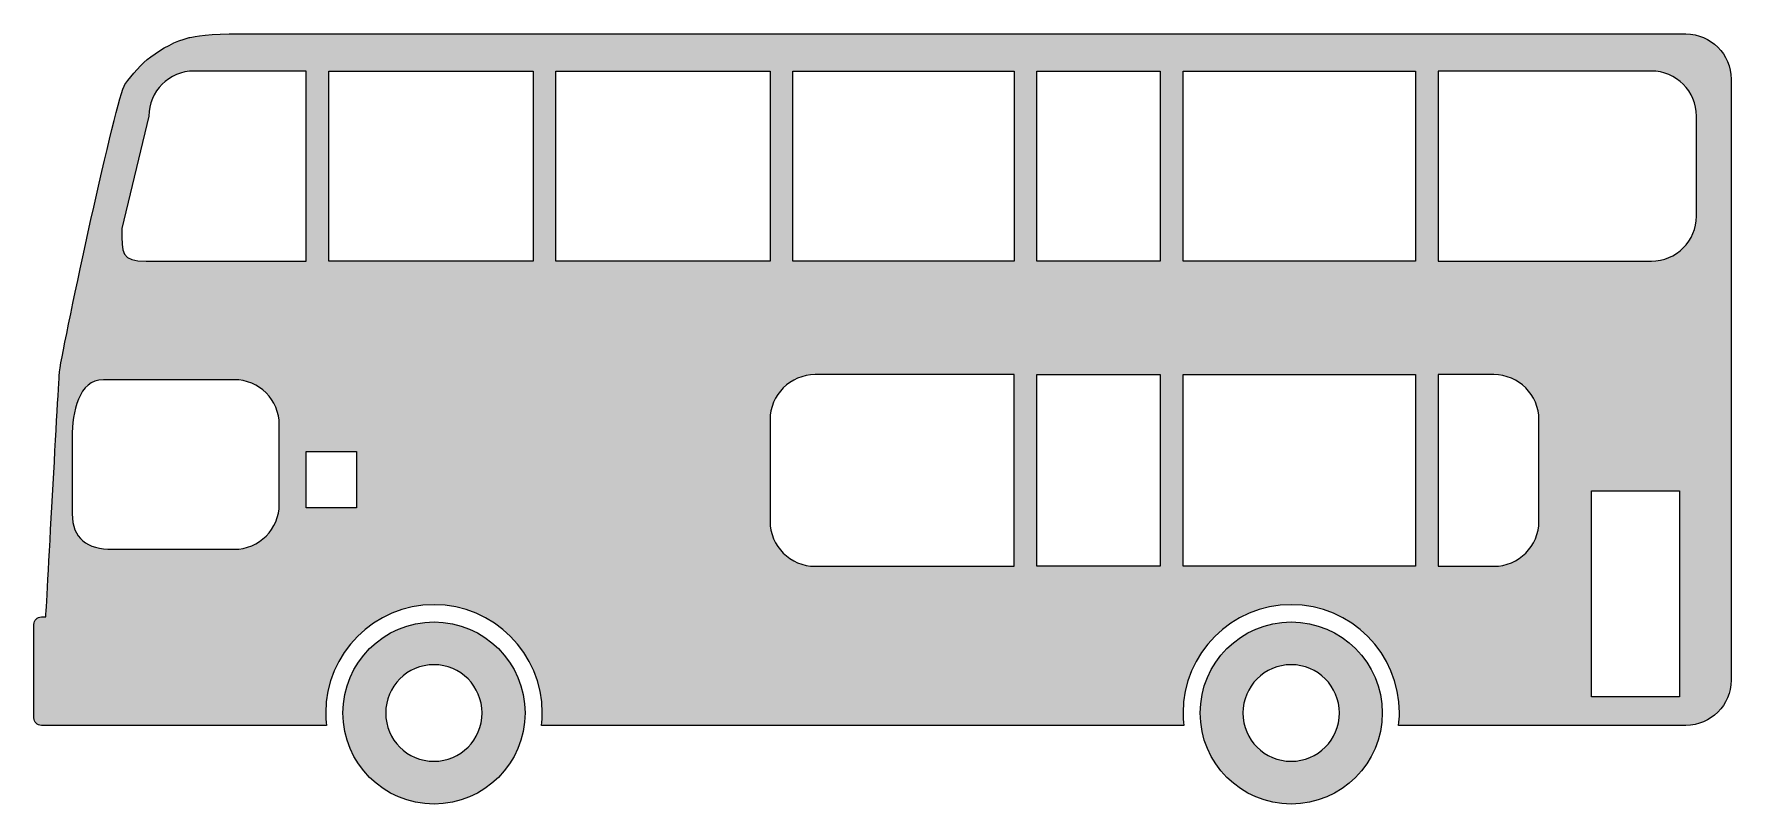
# Model space of a CAD drawing. Header units: inches. Extents: x 0 to 102, y 0 to 46.
import ezdxf

# ---------------------------------------------------------------- set-up
doc = ezdxf.new("R2010")
doc.units = ezdxf.units.IN
doc.header["$MEASUREMENT"] = 0
doc.layers.add('Layer 1', color=7, linetype='Continuous')

msp = doc.modelspace()

# ---------------------------------------------------------------- hatches: boundary and pattern name
at = {"layer": 'Layer 1'}
h = msp.add_hatch(color=12, dxfattribs=at)
h.dxf.hatch_style = 2
edge = h.paths.add_edge_path()
edge.add_spline(control_points=[(98.9, 46.09), (98.9, 46.09), (96.32, 46.09), (96.32, 46.09), (96.32, 46.09), (93.2, 46.09), (93.2, 46.09), (93.2, 46.09), (90.36, 46.09), (90.36, 46.09), (88.53, 46.09), (86.69, 46.09), (84.85, 46.09), (80.85, 46.09), (76.84, 46.09), (72.83, 46.09), (68.11, 46.09), (63.38, 46.09), (58.66, 46.09), (53.73, 46.09), (48.81, 46.09), (43.88, 46.09), (39.27, 46.09), (34.65, 46.09), (30.03, 46.09), (26.24, 46.09), (22.45, 46.09), (18.65, 46.09), (17.29, 46.09), (15.92, 46.09), (14.55, 46.09), (14, 46.09), (13.44, 46.09), (12.88, 46.09), (12.5, 46.09), (12.1, 46.09), (11.69, 46.09), (10.15, 46.09), (9.29, 45.87), (9.29, 45.87), (9.29, 45.87), (9.29, 45.87), (9.29, 45.87), (8.48, 45.68), (7.66, 45.21), (7, 44.73), (6.43, 44.31), (5.88, 43.67), (5.45, 43.07), (4.94, 42.35), (1.84, 27.95), (1.53, 25.87), (1.5, 25.67), (0.71, 11.2), (0.71, 11.2), (0.71, 11.2), (0.45, 11.2), (0.45, 11.2), (0.2, 11.2), (0, 11), (0, 10.75), (0, 10.75), (0, 5.16), (0, 5.16), (0, 4.91), (0.2, 4.71), (0.45, 4.71), (0.45, 4.71), (1.06, 4.71), (1.06, 4.71), (1.06, 4.71), (4.67, 4.71), (4.67, 4.71), (4.67, 4.71), (17.51, 4.71), (17.51, 4.71), (17.48, 4.95), (17.47, 5.2), (17.47, 5.45), (17.47, 9.03), (20.37, 11.93), (23.95, 11.93), (27.53, 11.93), (30.43, 9.03), (30.43, 5.45), (30.43, 5.2), (30.41, 4.95), (30.38, 4.71), (30.38, 4.71), (68.83, 4.71), (68.83, 4.71), (68.8, 4.95), (68.79, 5.2), (68.79, 5.45), (68.79, 9.03), (71.69, 11.93), (75.27, 11.93), (78.85, 11.93), (81.75, 9.03), (81.75, 5.45), (81.75, 5.2), (81.73, 4.95), (81.7, 4.71), (81.7, 4.71), (90.21, 4.71), (90.21, 4.71), (90.21, 4.71), (91.89, 4.71), (91.89, 4.71), (91.89, 4.71), (98.9, 4.71), (98.9, 4.71), (100.39, 4.71), (101.6, 5.92), (101.6, 7.41), (101.6, 7.41), (101.6, 13.58), (101.6, 13.58), (101.6, 13.58), (101.6, 18.37), (101.6, 18.37), (101.6, 18.37), (101.6, 33.48), (101.6, 33.48), (101.6, 33.48), (101.6, 43.39), (101.6, 43.39), (101.6, 44.88), (100.39, 46.09), (98.9, 46.09)], knot_values=[0, 0, 0, 0, 1, 1, 1, 2, 2, 2, 3, 3, 3, 4, 4, 4, 5, 5, 5, 6, 6, 6, 7, 7, 7, 8, 8, 8, 9, 9, 9, 10, 10, 10, 11, 11, 11, 12, 12, 12, 13, 13, 13, 14, 14, 14, 15, 15, 15, 16, 16, 16, 17, 17, 17, 18, 18, 18, 19, 19, 19, 20, 20, 20, 21, 21, 21, 22, 22, 22, 23, 23, 23, 24, 24, 24, 25, 25, 25, 26, 26, 26, 27, 27, 27, 28, 28, 28, 29, 29, 29, 30, 30, 30, 31, 31, 31, 32, 32, 32, 33, 33, 33, 34, 34, 34, 35, 35, 35, 36, 36, 36, 37, 37, 37, 38, 38, 38, 39, 39, 39, 40, 40, 40, 41, 41, 41, 42, 42, 42, 43, 43, 43, 43], degree=3, periodic=1)
edge = h.paths.add_edge_path()
edge.add_spline(control_points=[(5.26, 34.45), (5.26, 34.45), (6.88, 41.17), (6.88, 41.17), (6.88, 42.66), (8.09, 43.87), (9.58, 43.87), (9.58, 43.87), (16.3, 43.87), (16.3, 43.87), (16.3, 43.87), (16.3, 32.49), (16.3, 32.49), (16.3, 32.49), (6.71, 32.49), (6.71, 32.49), (5.22, 32.49), (5.26, 32.96), (5.26, 34.45)], knot_values=[0, 0, 0, 0, 1, 1, 1, 2, 2, 2, 3, 3, 3, 4, 4, 4, 5, 5, 5, 6, 6, 6, 6], degree=3, periodic=1)
edge = h.paths.add_edge_path()
edge.add_spline(control_points=[(14.69, 17.95), (14.69, 16.46), (13.48, 15.25), (11.99, 15.25), (11.99, 15.25), (4.69, 15.25), (4.69, 15.25), (3.2, 15.25), (2.29, 15.89), (2.29, 17.38), (2.29, 17.38), (2.29, 21.96), (2.29, 21.96), (2.29, 23.45), (2.67, 25.4), (4.16, 25.4), (4.16, 25.4), (11.99, 25.4), (11.99, 25.4), (13.48, 25.4), (14.69, 24.19), (14.69, 22.7), (14.69, 22.7), (14.69, 17.95), (14.69, 17.95)], knot_values=[0, 0, 0, 0, 1, 1, 1, 2, 2, 2, 3, 3, 3, 4, 4, 4, 5, 5, 5, 6, 6, 6, 7, 7, 7, 8, 8, 8, 8], degree=3, periodic=1)
h.paths.add_polyline_path([(19.32, 17.72), (16.3, 17.72), (16.3, 21.11), (19.32, 21.11)])
h.paths.add_polyline_path([(29.89, 32.49), (17.66, 32.49), (17.66, 43.87), (29.89, 43.87)])
h.paths.add_polyline_path([(31.25, 43.87), (44.07, 43.87), (44.07, 32.49), (31.25, 32.49)])
edge = h.paths.add_edge_path()
edge.add_spline(control_points=[(58.68, 14.23), (58.68, 14.23), (46.77, 14.23), (46.77, 14.23), (45.28, 14.23), (44.07, 15.44), (44.07, 16.93), (44.07, 16.93), (44.07, 23), (44.07, 23), (44.07, 24.49), (45.28, 25.7), (46.77, 25.7), (46.77, 25.7), (58.68, 25.7), (58.68, 25.7), (58.68, 25.7), (58.68, 14.23), (58.68, 14.23)], knot_values=[0, 0, 0, 0, 1, 1, 1, 2, 2, 2, 3, 3, 3, 4, 4, 4, 5, 5, 5, 6, 6, 6, 6], degree=3, periodic=1)
h.paths.add_polyline_path([(58.68, 32.49), (45.43, 32.49), (45.43, 43.87), (58.68, 43.87)])
h.paths.add_polyline_path([(67.43, 14.23), (60.04, 14.23), (60.04, 25.7), (67.43, 25.7)])
h.paths.add_polyline_path([(67.43, 32.49), (60.04, 32.49), (60.04, 43.87), (67.43, 43.87)])
h.paths.add_polyline_path([(82.71, 14.23), (68.79, 14.23), (68.79, 25.7), (82.71, 25.7)])
h.paths.add_polyline_path([(82.71, 32.49), (68.79, 32.49), (68.79, 43.87), (82.71, 43.87)])
edge = h.paths.add_edge_path()
edge.add_spline(control_points=[(90.1, 16.93), (90.1, 15.44), (88.89, 14.23), (87.4, 14.23), (87.4, 14.23), (84.07, 14.23), (84.07, 14.23), (84.07, 14.23), (84.07, 25.7), (84.07, 25.7), (84.07, 25.7), (87.4, 25.7), (87.4, 25.7), (88.89, 25.7), (90.1, 24.49), (90.1, 23), (90.1, 23), (90.1, 16.93), (90.1, 16.93)], knot_values=[0, 0, 0, 0, 1, 1, 1, 2, 2, 2, 3, 3, 3, 4, 4, 4, 5, 5, 5, 6, 6, 6, 6], degree=3, periodic=1)
h.paths.add_polyline_path([(98.51, 6.42), (93.24, 6.42), (93.24, 18.74), (98.51, 18.74)])
edge = h.paths.add_edge_path()
edge.add_spline(control_points=[(99.53, 35.19), (99.53, 33.7), (98.32, 32.49), (96.83, 32.49), (96.83, 32.49), (84.07, 32.49), (84.07, 32.49), (84.07, 32.49), (84.07, 43.87), (84.07, 43.87), (84.07, 43.87), (96.83, 43.87), (96.83, 43.87), (98.32, 43.87), (99.53, 42.66), (99.53, 41.17), (99.53, 41.17), (99.53, 35.19), (99.53, 35.19)], knot_values=[0, 0, 0, 0, 1, 1, 1, 2, 2, 2, 3, 3, 3, 4, 4, 4, 5, 5, 5, 6, 6, 6, 6], degree=3, periodic=1)
h = msp.add_hatch(color=12, dxfattribs=at)
h.dxf.hatch_style = 2
edge = h.paths.add_edge_path()
edge.add_spline(control_points=[(23.95, 10.9), (20.94, 10.9), (18.5, 8.46), (18.5, 5.45), (18.5, 2.44), (20.94, 0), (23.95, 0), (26.96, 0), (29.4, 2.44), (29.4, 5.45), (29.4, 8.46), (26.96, 10.9), (23.95, 10.9)], knot_values=[0, 0, 0, 0, 1, 1, 1, 2, 2, 2, 3, 3, 3, 4, 4, 4, 4], degree=3, periodic=1)
edge = h.paths.add_edge_path()
edge.add_spline(control_points=[(23.95, 2.56), (22.35, 2.56), (21.06, 3.85), (21.06, 5.45), (21.06, 7.04), (22.35, 8.34), (23.95, 8.34), (25.54, 8.34), (26.83, 7.04), (26.83, 5.45), (26.83, 3.85), (25.54, 2.56), (23.95, 2.56)], knot_values=[0, 0, 0, 0, 1, 1, 1, 2, 2, 2, 3, 3, 3, 4, 4, 4, 4], degree=3, periodic=1)
h = msp.add_hatch(color=12, dxfattribs=at)
h.dxf.hatch_style = 2
edge = h.paths.add_edge_path()
edge.add_spline(control_points=[(75.27, 10.9), (72.26, 10.9), (69.82, 8.46), (69.82, 5.45), (69.82, 2.44), (72.26, 0), (75.27, 0), (78.28, 0), (80.72, 2.44), (80.72, 5.45), (80.72, 8.46), (78.28, 10.9), (75.27, 10.9)], knot_values=[0, 0, 0, 0, 1, 1, 1, 2, 2, 2, 3, 3, 3, 4, 4, 4, 4], degree=3, periodic=1)
edge = h.paths.add_edge_path()
edge.add_spline(control_points=[(75.27, 2.56), (73.67, 2.56), (72.38, 3.85), (72.38, 5.45), (72.38, 7.04), (73.67, 8.34), (75.27, 8.34), (76.86, 8.34), (78.15, 7.04), (78.15, 5.45), (78.15, 3.85), (76.86, 2.56), (75.27, 2.56)], knot_values=[0, 0, 0, 0, 1, 1, 1, 2, 2, 2, 3, 3, 3, 4, 4, 4, 4], degree=3, periodic=1)

# ---------------------------------------------------------------- linework, layer by layer
at = {"layer": 'Layer 1', "lineweight": 0}
for points in [[(29.89, 32.49), (17.66, 32.49), (17.66, 43.87), (29.89, 43.87), (29.89, 32.49)], [(31.25, 43.87), (44.07, 43.87), (44.07, 32.49), (31.25, 32.49), (31.25, 43.87)], [(58.68, 32.49), (45.43, 32.49), (45.43, 43.87), (58.68, 43.87), (58.68, 32.49)], [(67.43, 32.49), (60.04, 32.49), (60.04, 43.87), (67.43, 43.87), (67.43, 32.49)], [(82.71, 32.49), (68.79, 32.49), (68.79, 43.87), (82.71, 43.87), (82.71, 32.49)], [(67.43, 14.23), (60.04, 14.23), (60.04, 25.7), (67.43, 25.7), (67.43, 14.23)], [(82.71, 14.23), (68.79, 14.23), (68.79, 25.7), (82.71, 25.7), (82.71, 14.23)], [(19.32, 17.72), (16.3, 17.72), (16.3, 21.11), (19.32, 21.11), (19.32, 17.72)], [(98.51, 6.42), (93.24, 6.42), (93.24, 18.74), (98.51, 18.74), (98.51, 6.42)]]:
    msp.add_lwpolyline(points, dxfattribs=at)
for points, knots in [([(98.9, 46.09), (98.9, 46.09), (96.32, 46.09), (96.32, 46.09), (96.32, 46.09), (93.2, 46.09), (93.2, 46.09), (93.2, 46.09), (90.36, 46.09), (90.36, 46.09), (88.53, 46.09), (86.69, 46.09), (84.85, 46.09), (80.85, 46.09), (76.84, 46.09), (72.83, 46.09), (68.11, 46.09), (63.38, 46.09), (58.66, 46.09), (53.73, 46.09), (48.81, 46.09), (43.88, 46.09), (39.27, 46.09), (34.65, 46.09), (30.03, 46.09), (26.24, 46.09), (22.45, 46.09), (18.65, 46.09), (17.29, 46.09), (15.92, 46.09), (14.55, 46.09), (14, 46.09), (13.44, 46.09), (12.88, 46.09), (12.5, 46.09), (12.1, 46.09), (11.69, 46.09), (10.15, 46.09), (9.29, 45.87), (9.29, 45.87), (9.29, 45.87), (9.29, 45.87), (9.29, 45.87), (8.48, 45.68), (7.66, 45.21), (7, 44.73), (6.43, 44.31), (5.88, 43.67), (5.45, 43.07), (4.94, 42.35), (1.84, 27.95), (1.53, 25.87), (1.5, 25.67), (0.71, 11.2), (0.71, 11.2), (0.71, 11.2), (0.45, 11.2), (0.45, 11.2), (0.2, 11.2), (0, 11), (0, 10.75), (0, 10.75), (0, 5.16), (0, 5.16), (0, 4.91), (0.2, 4.71), (0.45, 4.71), (0.45, 4.71), (1.06, 4.71), (1.06, 4.71), (1.06, 4.71), (4.67, 4.71), (4.67, 4.71), (4.67, 4.71), (17.51, 4.71), (17.51, 4.71), (17.48, 4.95), (17.47, 5.2), (17.47, 5.45), (17.47, 9.03), (20.37, 11.93), (23.95, 11.93), (27.53, 11.93), (30.43, 9.03), (30.43, 5.45), (30.43, 5.2), (30.41, 4.95), (30.38, 4.71), (30.38, 4.71), (68.83, 4.71), (68.83, 4.71), (68.8, 4.95), (68.79, 5.2), (68.79, 5.45), (68.79, 9.03), (71.69, 11.93), (75.27, 11.93), (78.85, 11.93), (81.75, 9.03), (81.75, 5.45), (81.75, 5.2), (81.73, 4.95), (81.7, 4.71), (81.7, 4.71), (90.21, 4.71), (90.21, 4.71), (90.21, 4.71), (91.89, 4.71), (91.89, 4.71), (91.89, 4.71), (98.9, 4.71), (98.9, 4.71), (100.39, 4.71), (101.6, 5.92), (101.6, 7.41), (101.6, 7.41), (101.6, 13.58), (101.6, 13.58), (101.6, 13.58), (101.6, 18.37), (101.6, 18.37), (101.6, 18.37), (101.6, 33.48), (101.6, 33.48), (101.6, 33.48), (101.6, 43.39), (101.6, 43.39), (101.6, 44.88), (100.39, 46.09), (98.9, 46.09)], [0, 0, 0, 0, 1, 1, 1, 2, 2, 2, 3, 3, 3, 4, 4, 4, 5, 5, 5, 6, 6, 6, 7, 7, 7, 8, 8, 8, 9, 9, 9, 10, 10, 10, 11, 11, 11, 12, 12, 12, 13, 13, 13, 14, 14, 14, 15, 15, 15, 16, 16, 16, 17, 17, 17, 18, 18, 18, 19, 19, 19, 20, 20, 20, 21, 21, 21, 22, 22, 22, 23, 23, 23, 24, 24, 24, 25, 25, 25, 26, 26, 26, 27, 27, 27, 28, 28, 28, 29, 29, 29, 30, 30, 30, 31, 31, 31, 32, 32, 32, 33, 33, 33, 34, 34, 34, 35, 35, 35, 36, 36, 36, 37, 37, 37, 38, 38, 38, 39, 39, 39, 40, 40, 40, 41, 41, 41, 42, 42, 42, 43, 43, 43, 43]), ([(5.26, 34.45), (5.26, 34.45), (6.88, 41.17), (6.88, 41.17), (6.88, 42.66), (8.09, 43.87), (9.58, 43.87), (9.58, 43.87), (16.3, 43.87), (16.3, 43.87), (16.3, 43.87), (16.3, 32.49), (16.3, 32.49), (16.3, 32.49), (6.71, 32.49), (6.71, 32.49), (5.22, 32.49), (5.26, 32.96), (5.26, 34.45)], [0, 0, 0, 0, 1, 1, 1, 2, 2, 2, 3, 3, 3, 4, 4, 4, 5, 5, 5, 6, 6, 6, 6]), ([(99.53, 35.19), (99.53, 33.7), (98.32, 32.49), (96.83, 32.49), (96.83, 32.49), (84.07, 32.49), (84.07, 32.49), (84.07, 32.49), (84.07, 43.87), (84.07, 43.87), (84.07, 43.87), (96.83, 43.87), (96.83, 43.87), (98.32, 43.87), (99.53, 42.66), (99.53, 41.17), (99.53, 41.17), (99.53, 35.19), (99.53, 35.19)], [0, 0, 0, 0, 1, 1, 1, 2, 2, 2, 3, 3, 3, 4, 4, 4, 5, 5, 5, 6, 6, 6, 6]), ([(58.68, 14.23), (58.68, 14.23), (46.77, 14.23), (46.77, 14.23), (45.28, 14.23), (44.07, 15.44), (44.07, 16.93), (44.07, 16.93), (44.07, 23), (44.07, 23), (44.07, 24.49), (45.28, 25.7), (46.77, 25.7), (46.77, 25.7), (58.68, 25.7), (58.68, 25.7), (58.68, 25.7), (58.68, 14.23), (58.68, 14.23)], [0, 0, 0, 0, 1, 1, 1, 2, 2, 2, 3, 3, 3, 4, 4, 4, 5, 5, 5, 6, 6, 6, 6]), ([(90.1, 16.93), (90.1, 15.44), (88.89, 14.23), (87.4, 14.23), (87.4, 14.23), (84.07, 14.23), (84.07, 14.23), (84.07, 14.23), (84.07, 25.7), (84.07, 25.7), (84.07, 25.7), (87.4, 25.7), (87.4, 25.7), (88.89, 25.7), (90.1, 24.49), (90.1, 23), (90.1, 23), (90.1, 16.93), (90.1, 16.93)], [0, 0, 0, 0, 1, 1, 1, 2, 2, 2, 3, 3, 3, 4, 4, 4, 5, 5, 5, 6, 6, 6, 6]), ([(14.69, 17.95), (14.69, 16.46), (13.48, 15.25), (11.99, 15.25), (11.99, 15.25), (4.69, 15.25), (4.69, 15.25), (3.2, 15.25), (2.29, 15.89), (2.29, 17.38), (2.29, 17.38), (2.29, 21.96), (2.29, 21.96), (2.29, 23.45), (2.67, 25.4), (4.16, 25.4), (4.16, 25.4), (11.99, 25.4), (11.99, 25.4), (13.48, 25.4), (14.69, 24.19), (14.69, 22.7), (14.69, 22.7), (14.69, 17.95), (14.69, 17.95)], [0, 0, 0, 0, 1, 1, 1, 2, 2, 2, 3, 3, 3, 4, 4, 4, 5, 5, 5, 6, 6, 6, 7, 7, 7, 8, 8, 8, 8]), ([(23.95, 10.9), (20.94, 10.9), (18.5, 8.46), (18.5, 5.45), (18.5, 2.44), (20.94, 0), (23.95, 0), (26.96, 0), (29.4, 2.44), (29.4, 5.45), (29.4, 8.46), (26.96, 10.9), (23.95, 10.9)], [0, 0, 0, 0, 1, 1, 1, 2, 2, 2, 3, 3, 3, 4, 4, 4, 4]), ([(75.27, 10.9), (72.26, 10.9), (69.82, 8.46), (69.82, 5.45), (69.82, 2.44), (72.26, 0), (75.27, 0), (78.28, 0), (80.72, 2.44), (80.72, 5.45), (80.72, 8.46), (78.28, 10.9), (75.27, 10.9)], [0, 0, 0, 0, 1, 1, 1, 2, 2, 2, 3, 3, 3, 4, 4, 4, 4]), ([(23.95, 2.56), (22.35, 2.56), (21.06, 3.85), (21.06, 5.45), (21.06, 7.04), (22.35, 8.34), (23.95, 8.34), (25.54, 8.34), (26.83, 7.04), (26.83, 5.45), (26.83, 3.85), (25.54, 2.56), (23.95, 2.56)], [0, 0, 0, 0, 1, 1, 1, 2, 2, 2, 3, 3, 3, 4, 4, 4, 4]), ([(75.27, 2.56), (73.67, 2.56), (72.38, 3.85), (72.38, 5.45), (72.38, 7.04), (73.67, 8.34), (75.27, 8.34), (76.86, 8.34), (78.15, 7.04), (78.15, 5.45), (78.15, 3.85), (76.86, 2.56), (75.27, 2.56)], [0, 0, 0, 0, 1, 1, 1, 2, 2, 2, 3, 3, 3, 4, 4, 4, 4])]:
    msp.add_open_spline(points, degree=3, knots=knots, dxfattribs=at)

doc.saveas('drawing.dxf')
